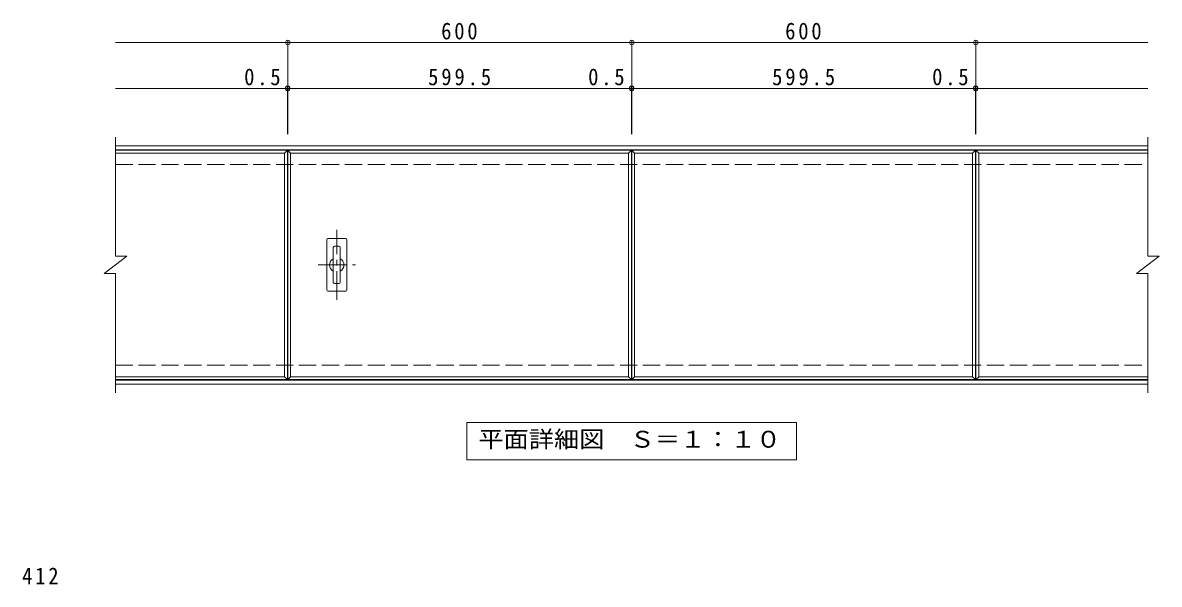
# Model space of a CAD drawing. Units: millimetres on the paper, enlarged 2 times, with parts at other scales. Extents: x -315 to 331, y -273 to 218.
# Drawn here: x -297.6 to 98.8, y -1.5 to 194.4 of the extents above; entities that cross this region are included whole.
import ezdxf
from ezdxf.enums import TextEntityAlignment as Align

# ---------------------------------------------------------------- set-up
doc = ezdxf.new("R2010")
doc.units = ezdxf.units.MM
doc.header["$LTSCALE"] = 2
doc.header["$PDMODE"] = 32
doc.header["$PDSIZE"] = 1.6
doc.linetypes.add('CHAIN1', pattern=[8, 5, -1, 1, -1])
doc.linetypes.add('DASHED3', pattern=[4, 3, -1])
for name, color, linetype, lineweight in [('C-1', 2, 'Continuous', 9), ('C-2', 3, 'Continuous', 9), ('C-4', 7, 'Continuous', 9), ('C-5', 7, 'Continuous', 9), ('C-A', 3, 'Continuous', 9), ('D-4', 7, 'Continuous', 9)]:
    doc.layers.add(name, color=color, linetype=linetype, lineweight=lineweight)
doc.styles.add('ＭＳ ゴシック', font='')
doc.styles.get('ＭＳ ゴシック').set_extended_font_data('MS Gothic')

msp = doc.modelspace()

# ---------------------------------------------------------------- linework, layer by layer
at = {"layer": 'C-1'}
for p, q in [((-265.253, 151.519), (94.847, 151.519)), ((-265.253, 150.119), (94.847, 150.119)), ((-265.253, 69.719), (94.847, 69.719)), ((-265.253, 68.319), (94.847, 68.319))]:
    msp.add_line(p, q, dxfattribs=at)
at = {"layer": 'C-1', "linetype": 'DASHED3'}
for p, q in [((-265.253, 144.919), (94.847, 144.919)), ((-265.253, 74.919), (94.847, 74.919))]:
    msp.add_line(p, q, dxfattribs=at)
at = {"layer": 'C-2'}
for p, q in [((-265.253, 154.519), (-265.253, 112.919)), ((94.847, 154.519), (94.847, 112.919)), ((-265.253, 149.919), (-205.253, 149.919)), ((-265.253, 148.919), (-206.253, 148.919)), ((-205.253, 149.919), (-206.253, 148.919)), ((-205.253, 149.919), (-205.253, 69.919)), ((-205.153, 149.919), (-204.153, 148.919)), ((-85.253, 149.919), (-86.253, 148.919)), ((-85.153, 149.919), (-84.153, 148.919)), ((34.747, 149.919), (33.747, 148.919)), ((34.847, 69.919), (34.847, 149.919)), ((34.847, 149.919), (35.847, 148.919)), ((34.847, 149.919), (94.847, 149.919)), ((35.847, 70.919), (35.847, 148.919)), ((35.847, 148.919), (94.847, 148.919)), ((-269.253, 106.919), (-261.253, 112.919)), ((-265.253, 112.919), (-261.253, 112.919)), ((90.847, 106.919), (98.847, 112.919)), ((94.847, 112.919), (98.847, 112.919)), ((-269.253, 106.919), (-265.253, 106.919)), ((-265.253, 106.919), (-265.253, 65.319)), ((90.847, 106.919), (94.847, 106.919)), ((94.847, 106.919), (94.847, 65.319)), ((-206.253, 70.919), (-265.253, 70.919)), ((-205.253, 69.919), (-265.253, 69.919)), ((-205.153, 69.919), (-204.153, 70.919)), ((-86.253, 70.919), (-85.253, 69.919)), ((-85.153, 69.919), (-84.153, 70.919)), ((33.747, 70.919), (34.747, 69.919)), ((34.847, 69.919), (35.847, 70.919)), ((94.847, 69.919), (34.847, 69.919)), ((94.847, 70.919), (35.847, 70.919))]:
    msp.add_line(p, q, dxfattribs=at)
msp.add_lwpolyline([(-206.253, 148.919), (-206.253, 70.919), (-205.253, 69.919)], dxfattribs=at)
for points in [[(-205.153, 69.919), (-205.153, 149.919), (-85.253, 149.919), (-85.253, 69.919)], [(-204.153, 70.919), (-204.153, 148.919), (-86.253, 148.919), (-86.253, 70.919)], [(-85.153, 69.919), (-85.153, 149.919), (34.747, 149.919), (34.747, 69.919)], [(-84.153, 70.919), (-84.153, 148.919), (33.747, 148.919), (33.747, 70.919)]]:
    msp.add_lwpolyline(points, close=True, dxfattribs=at)
at = {"layer": 'C-4'}
for p, q in [((-265.253, 187.519), (94.847, 187.519)), ((-205.153, 155.519), (-205.153, 188.119)), ((-85.153, 155.519), (-85.153, 188.119)), ((34.847, 155.519), (34.847, 188.119)), ((-265.253, 171.519), (94.847, 171.519)), ((-205.253, 155.519), (-205.253, 172.119)), ((-85.253, 155.519), (-85.253, 172.119)), ((34.747, 155.519), (34.747, 172.119))]:
    msp.add_line(p, q, dxfattribs=at)
for p in [(-205.153, 187.519), (-85.153, 187.519), (34.847, 187.519), (-205.253, 171.519), (-205.153, 171.519), (-85.253, 171.519), (-85.153, 171.519), (34.747, 171.519), (34.847, 171.519)]:
    msp.add_point(p, dxfattribs=at)
at = {"layer": 'C-5'}
msp.add_lwpolyline([(-142.703, 41.919), (-142.703, 54.919), (-27.703, 54.919), (-27.703, 41.919)], close=True, dxfattribs=at)
at = {"layer": 'C-A'}
for p, q in [((-191.153, 119.119), (-184.953, 119.119)), ((-191.553, 118.719), (-191.553, 101.119)), ((-189.273, 115.999), (-189.273, 103.839)), ((-187.273, 116.439), (-188.833, 116.439)), ((-186.833, 103.839), (-186.833, 115.999)), ((-184.553, 118.719), (-184.553, 101.119)), ((-187.273, 103.399), (-188.833, 103.399)), ((-184.953, 100.719), (-191.153, 100.719))]:
    msp.add_line(p, q, dxfattribs=at)
at = {"layer": 'C-A', "linetype": 'CHAIN1'}
for p, q in [((-188.053, 97.719), (-188.053, 122.119)), ((-194.553, 109.919), (-181.553, 109.919))]:
    msp.add_line(p, q, dxfattribs=at)
at = {"layer": 'C-A'}
for centre, radius, start, end in [((-191.153, 118.719), 0.4, 90, 180), ((-184.953, 118.719), 0.4, 0, 90), ((-188.833, 115.999), 0.44, 90, 180), ((-187.273, 115.999), 0.44, 0, 90), ((-188.053, 109.919), 2.5, 119.20927, 240.79073), ((-188.053, 109.919), 2.5, 299.20914, 60.79086), ((-188.833, 103.839), 0.44, 180, 270), ((-187.273, 103.839), 0.44, 270, 0), ((-191.153, 101.119), 0.4, 180, 270), ((-184.953, 101.119), 0.4, 270, 0)]:
    msp.add_arc(centre, radius, start, end, dxfattribs=at)

# ---------------------------------------------------------------- texts
at = {"layer": 'C-4', "color": 2, "char_height": 5.865, "attachment_point": 7, "style": 'ＭＳ ゴシック'}
for s, insert in [('\\T1.27;\\W0.9;600', (-151.653, 188.519)), ('\\T1.27;\\W0.9;600', (-31.653, 188.519)), ('\\T1.27;\\W0.9;0.5', (-220.369, 172.519)), ('\\T1.28;\\W0.9;599.5', (-156.203, 172.519)), ('\\T1.27;\\W0.9;0.5', (-100.369, 172.519)), ('\\T1.28;\\W0.9;599.5', (-36.203, 172.519)), ('\\T1.27;\\W0.9;0.5', (19.631, 172.519))]:
    msp.add_mtext(s, dxfattribs=dict(at, insert=insert))
at = {"layer": 'C-5', "color": 2, "style": 'ＭＳ ゴシック', "width": 1.1}
msp.add_text('平面詳細図\u3000Ｓ＝１：１０', height=5.865, dxfattribs=at).set_placement((-138.703, 44.419), align=Align.BOTTOM_LEFT)
at = {"layer": 'D-4', "color": 2, "insert": (-297.832, -1.479), "char_height": 5.865, "attachment_point": 7, "style": 'ＭＳ ゴシック'}
msp.add_mtext('\\T1.27;\\W0.9;412', dxfattribs=at)

doc.saveas('drawing.dxf')
